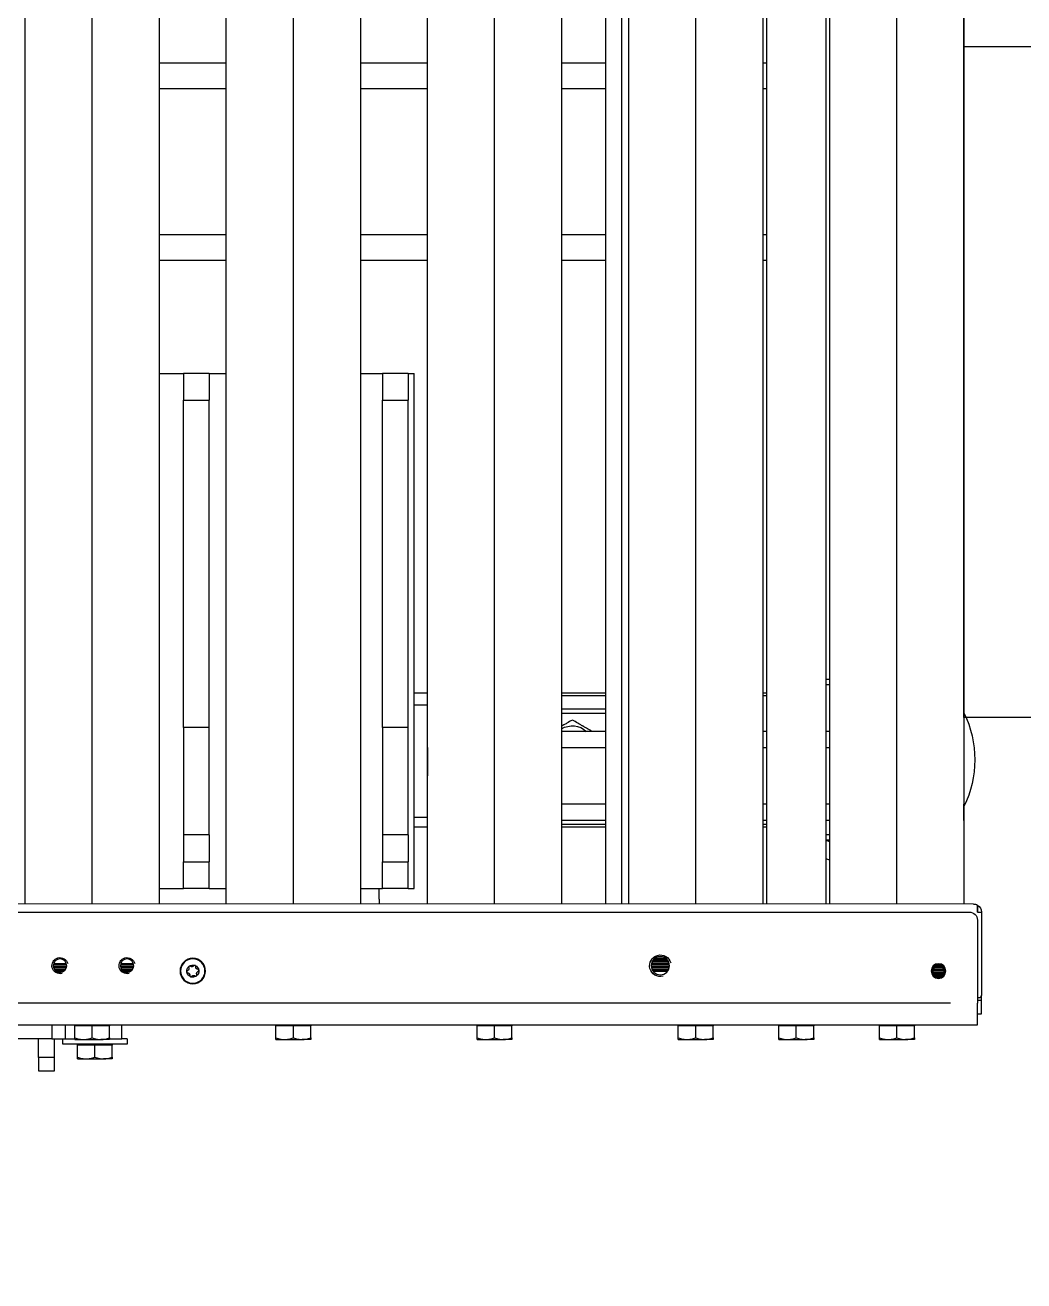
# Model space of a CAD drawing. Header units: millimetres. Extents: x -187347 to 135007, y -6415 to 292048.
# Drawn here: x -50143.4 to -49771.1, y 29480.9 to 29949 of the extents above; entities that cross this region are included whole.
import ezdxf

# ---------------------------------------------------------------- set-up
doc = ezdxf.new("R2010")
doc.units = ezdxf.units.MM
doc.header["$LTSCALE"] = 100
doc.layers.get('0').update_dxf_attribs({"lineweight": 18})
doc.layers.add('Layout CAT2', color=6, linetype='Continuous')
doc.layers.add('TEXT', color=3, linetype='Continuous')

# ---------------------------------------------------------------- blocks, each defined once
blk = doc.blocks.new('25g245g2fd')
at = {"color": 0}
for p, q in [((21540.97, -2666.44), (21540.97, -2661.44)), ((21540.97, -2661.44), (21546.97, -2661.44)), ((21546.97, -2661.44), (21546.97, -2666.44)), ((21540.97, -2666.44), (21540.97, -2673.44)), ((21546.97, -2666.44), (21540.97, -2666.44)), ((21546.97, -2666.44), (21546.97, -2673.44)), ((21555.47, -2665.94), (21558.72, -2665.94)), ((21555.47, -2666.52), (21555.47, -2671.04)), ((21558.72, -2665.94), (21565.22, -2665.94)), ((21561.97, -2666.52), (21561.97, -2671.04)), ((21568.47, -2665.94), (21565.22, -2665.94)), ((21568.47, -2666.52), (21568.47, -2671.04)), ((21573.97, -2671.44), (21549.97, -2671.44)), ((21549.97, -2671.44), (21549.97, -2673.44)), ((21555.47, -2671.04), (21555.47, -2671.44)), ((21558.72, -2671.04), (21555.47, -2671.04)), ((21561.97, -2671.04), (21558.72, -2671.04)), ((21565.22, -2671.04), (21561.97, -2671.04)), ((21568.47, -2671.04), (21565.22, -2671.04)), ((21568.47, -2671.44), (21568.47, -2671.04)), ((21573.97, -2673.44), (21573.97, -2671.44)), ((21545.97, -2673.44), (21467.97, -2673.44)), ((21545.97, -2673.44), (21550.97, -2673.44)), ((21545.97, -2678.68), (21545.97, -2673.44)), ((21550.97, -2673.44), (21554.45, -2673.44)), ((21550.97, -2673.44), (21550.97, -2678.68)), ((21554.47, -2673.18), (21557.72, -2673.18)), ((21554.47, -2673.76), (21554.47, -2678.28)), ((21557.72, -2673.18), (21564.22, -2673.18)), ((21560.97, -2673.76), (21560.97, -2678.28)), ((21567.47, -2673.18), (21564.22, -2673.18)), ((21567.47, -2673.44), (21571.97, -2673.44)), ((21567.47, -2673.76), (21567.47, -2678.28)), ((21573.97, -2673.44), (21571.97, -2673.44)), ((21571.97, -2673.44), (21571.97, -2678.68)), ((21629.47, -2673.17), (21632.72, -2673.17)), ((21629.47, -2673.76), (21629.47, -2678.27)), ((21632.72, -2673.17), (21639.22, -2673.17)), ((21635.97, -2673.76), (21635.97, -2678.27)), ((21642.47, -2673.17), (21639.22, -2673.17)), ((21642.47, -2673.76), (21642.47, -2678.27)), ((21704.47, -2673.17), (21707.72, -2673.17)), ((21704.47, -2673.75), (21704.47, -2678.27)), ((21707.72, -2673.17), (21714.22, -2673.17)), ((21710.97, -2673.75), (21710.97, -2678.27)), ((21717.47, -2673.17), (21714.22, -2673.17)), ((21717.47, -2673.75), (21717.47, -2678.27)), ((21779.47, -2673.17), (21782.72, -2673.17)), ((21779.47, -2673.75), (21779.47, -2678.27)), ((21782.72, -2673.17), (21789.22, -2673.17)), ((21785.97, -2673.75), (21785.97, -2678.27)), ((21792.47, -2673.17), (21789.22, -2673.17)), ((21792.47, -2673.75), (21792.47, -2678.27)), ((21816.97, -2673.17), (21820.22, -2673.17)), ((21816.97, -2673.75), (21816.97, -2678.27)), ((21820.22, -2673.17), (21826.72, -2673.17)), ((21823.47, -2673.75), (21823.47, -2678.27)), ((21829.97, -2673.17), (21826.72, -2673.17)), ((21829.97, -2673.75), (21829.97, -2678.27)), ((21854.47, -2673.17), (21857.72, -2673.17)), ((21854.47, -2673.75), (21854.47, -2678.27)), ((21857.72, -2673.17), (21864.22, -2673.17)), ((21860.97, -2673.75), (21860.97, -2678.27)), ((21867.47, -2673.17), (21864.22, -2673.17)), ((21867.47, -2673.75), (21867.47, -2678.27)), ((21080.97, -2678.68), (21890.97, -2678.67)), ((21554.47, -2678.28), (21554.47, -2678.68)), ((21557.72, -2678.28), (21554.47, -2678.28)), ((21560.97, -2678.28), (21557.72, -2678.28)), ((21564.22, -2678.28), (21560.97, -2678.28)), ((21567.47, -2678.28), (21564.22, -2678.28)), ((21567.47, -2678.68), (21567.47, -2678.28)), ((21629.47, -2678.27), (21629.47, -2678.67)), ((21632.72, -2678.27), (21629.47, -2678.27)), ((21635.97, -2678.27), (21632.72, -2678.27)), ((21639.22, -2678.27), (21635.97, -2678.27)), ((21642.47, -2678.27), (21639.22, -2678.27)), ((21642.47, -2678.67), (21642.47, -2678.27)), ((21704.47, -2678.27), (21704.47, -2678.67)), ((21707.72, -2678.27), (21704.47, -2678.27)), ((21710.97, -2678.27), (21707.72, -2678.27)), ((21714.22, -2678.27), (21710.97, -2678.27)), ((21717.47, -2678.27), (21714.22, -2678.27)), ((21717.47, -2678.67), (21717.47, -2678.27)), ((21779.47, -2678.27), (21779.47, -2678.67)), ((21782.72, -2678.27), (21779.47, -2678.27)), ((21785.97, -2678.27), (21782.72, -2678.27)), ((21789.22, -2678.27), (21785.97, -2678.27)), ((21792.47, -2678.27), (21789.22, -2678.27)), ((21792.47, -2678.67), (21792.47, -2678.27)), ((21816.97, -2678.27), (21816.97, -2678.67)), ((21820.22, -2678.27), (21816.97, -2678.27)), ((21823.47, -2678.27), (21820.22, -2678.27)), ((21826.72, -2678.27), (21823.47, -2678.27)), ((21829.97, -2678.27), (21826.72, -2678.27)), ((21829.97, -2678.67), (21829.97, -2678.27)), ((21854.47, -2678.27), (21854.47, -2678.67)), ((21857.72, -2678.27), (21854.47, -2678.27)), ((21860.97, -2678.27), (21857.72, -2678.27)), ((21864.22, -2678.27), (21860.97, -2678.27)), ((21867.47, -2678.27), (21864.22, -2678.27)), ((21867.47, -2678.67), (21867.47, -2678.27)), ((21890.97, -2678.67), (21890.97, -2686.67)), ((21880.96, -2686.67), (21090.98, -2686.68)), ((21890.97, -2682.67), (21892.47, -2682.67)), ((21890.97, -2717.67), (21890.97, -2686.67)), ((21892.47, -2682.67), (21892.47, -2687.67)), ((21892.47, -2687.67), (21890.97, -2687.67)), ((21891.47, -2688.67), (21890.97, -2688.67)), ((21892.47, -2687.67), (21892.47, -2689.67)), ((21892.47, -2720.67), (21892.47, -2689.67)), ((21551.46, -2700.48), (21546.48, -2700.48)), ((21551.44, -2701.08), (21546.5, -2701.08)), ((21551.42, -2700.19), (21546.52, -2700.19)), ((21551.35, -2699.91), (21546.59, -2699.91)), ((21551.06, -2699.31), (21546.88, -2699.31)), ((21550.55, -2698.74), (21547.39, -2698.74)), ((21547.58, -2698.6), (21550.36, -2698.6)), ((21576.46, -2700.48), (21571.48, -2700.48)), ((21576.44, -2701.07), (21571.5, -2701.07)), ((21571.52, -2700.19), (21576.42, -2700.19)), ((21576.35, -2699.91), (21571.59, -2699.91)), ((21576.06, -2699.31), (21571.88, -2699.31)), ((21575.55, -2698.73), (21572.39, -2698.73)), ((21572.58, -2698.6), (21575.36, -2698.6)), ((21776.16, -2700.47), (21769.38, -2700.47)), ((21776.15, -2701.07), (21769.39, -2701.07)), ((21776.14, -2700.19), (21769.4, -2700.19)), ((21776.08, -2699.91), (21769.46, -2699.91)), ((21775.88, -2699.31), (21769.66, -2699.31)), ((21775.56, -2698.73), (21769.98, -2698.73)), ((21770.08, -2698.6), (21775.46, -2698.6)), ((21878.54, -2698.73), (21874.4, -2698.73)), ((21878.47, -2698.13), (21874.47, -2698.13)), ((21878.44, -2699.31), (21874.5, -2699.31)), ((21874.57, -2697.85), (21878.37, -2697.85)), ((21878.22, -2697.57), (21874.73, -2697.57)), ((21878.13, -2699.91), (21874.81, -2699.91)), ((21875.07, -2700.19), (21877.88, -2700.19)), ((21877.64, -2696.97), (21875.3, -2696.97)), ((21877.49, -2700.47), (21875.46, -2700.47)), ((21546.63, -2701.55), (21551.31, -2701.55)), ((21571.63, -2701.55), (21576.31, -2701.55)), ((21776.03, -2701.65), (21769.51, -2701.65)), ((21775.78, -2702.25), (21769.76, -2702.25)), ((21775.62, -2702.53), (21769.92, -2702.53)), ((21775.41, -2702.81), (21770.13, -2702.81)), ((21774.78, -2703.41), (21770.76, -2703.41)), ((21773.53, -2703.99), (21772.01, -2703.99)), ((21889.47, -2723.67), (21082.47, -2723.68)), ((21083.97, -2720.68), (21887.97, -2720.67)), ((21535.97, -2723.68), (21535.98, -3362.68)), ((21560.97, -2723.68), (21560.98, -3362.68)), ((21585.98, -3362.67), (21585.97, -2723.68)), ((21610.97, -2723.68), (21610.98, -3362.67)), ((21635.97, -2723.68), (21635.98, -3362.67)), ((21660.98, -3362.67), (21660.97, -2723.68)), ((21685.97, -2723.68), (21685.98, -3362.67)), ((21710.97, -2723.68), (21710.98, -3362.67)), ((21735.98, -3362.67), (21735.97, -2723.67)), ((21752.47, -2723.68), (21752.48, -3366.9)), ((21758.47, -2723.68), (21758.48, -3366.9)), ((21760.97, -2723.67), (21760.98, -3362.67)), ((21785.97, -2723.67), (21785.98, -3362.67)), ((21810.98, -3362.67), (21810.97, -2723.67)), ((21812.47, -2723.68), (21812.48, -3366.9)), ((21834.48, -3366.9), (21834.47, -2723.68)), ((21835.97, -2723.67), (21835.98, -3362.67)), ((21860.97, -2723.67), (21860.98, -3362.67)), ((21885.98, -3362.67), (21885.97, -2723.67)), ((21890.97, -2723.27), (21890.97, -2720.67)), ((21890.97, -2720.67), (21892.47, -2720.67)), ((21890.97, -2720.67), (21890.97, -2723.27)), ((21667.97, -2725.44), (21667.97, -2729.44)), ((21585.97, -2729.44), (21595, -2729.44)), ((21604.53, -2729.44), (21595, -2729.44)), ((21595, -2729.44), (21595, -2739.44)), ((21604.53, -2729.44), (21610.96, -2729.44)), ((21604.53, -2729.44), (21604.53, -2739.44)), ((21660.97, -2729.44), (21669.21, -2729.44)), ((21678.74, -2729.44), (21669.21, -2729.44)), ((21669.21, -2729.44), (21669.21, -2739.44)), ((21678.73, -2729.44), (21680.97, -2729.44)), ((21678.74, -2729.44), (21678.74, -2739.44)), ((21680.97, -2729.44), (21680.97, -2921.44)), ((21595, -2749.44), (21595, -2739.44)), ((21595, -2739.44), (21604.53, -2739.44)), ((21604.53, -2749.44), (21604.53, -2739.44)), ((21669.21, -2749.44), (21669.21, -2739.44)), ((21669.21, -2739.44), (21678.74, -2739.44)), ((21678.74, -2749.44), (21678.74, -2739.44)), ((21835.97, -2747.44), (21834.47, -2747.44)), ((21595, -2789.44), (21595, -2749.44)), ((21604.53, -2749.44), (21595, -2749.44)), ((21604.53, -2749.44), (21604.53, -2789.44)), ((21669.21, -2789.44), (21669.21, -2749.44)), ((21678.74, -2749.44), (21669.21, -2749.44)), ((21678.74, -2749.44), (21678.74, -2789.44)), ((21680.97, -2752.43), (21685.97, -2752.43)), ((21735.96, -2752.43), (21752.46, -2752.43)), ((21810.97, -2752.43), (21812.47, -2752.43)), ((21835.97, -2749.44), (21834.47, -2749.44)), ((21685.97, -2755.87), (21680.97, -2755.87)), ((21735.97, -2753.44), (21752.47, -2753.44)), ((21752.47, -2754.84), (21735.97, -2754.84)), ((21810.97, -2753.44), (21812.47, -2753.44)), ((21812.47, -2754.84), (21810.97, -2754.84)), ((21835.97, -2754.84), (21834.47, -2754.84)), ((21885.97, -2754.84), (21885.97, -2760.84)), ((21752.47, -2760.84), (21735.97, -2760.84)), ((21812.47, -2760.84), (21810.97, -2760.84)), ((21835.97, -2760.84), (21834.47, -2760.84)), ((21885.97, -2771.44), (21885.97, -2760.84)), ((21685.97, -2782.04), (21685.97, -2771.44)), ((21685.97, -2782.04), (21685.97, -2788.04)), ((21735.97, -2782.04), (21752.47, -2782.04)), ((21810.97, -2782.04), (21812.47, -2782.04)), ((21834.47, -2782.04), (21835.97, -2782.04)), ((21595, -2789.44), (21595, -2911.44)), ((21604.53, -2789.44), (21595, -2789.44)), ((21604.53, -2789.44), (21604.53, -2911.44)), ((21669.21, -2789.44), (21669.21, -2911.44)), ((21678.74, -2789.44), (21669.21, -2789.44)), ((21678.74, -2789.44), (21678.74, -2911.44)), ((21752.47, -2788.04), (21735.97, -2788.04)), ((21812.47, -2788.04), (21810.97, -2788.04)), ((21835.97, -2788.04), (21834.47, -2788.04)), ((21680.97, -2797.88), (21685.97, -2797.88)), ((21735.97, -2794.84), (21752.47, -2794.84)), ((21735.97, -2796.44), (21752.47, -2796.44)), ((21680.97, -2802.44), (21685.97, -2802.44)), ((21735.96, -2802.44), (21752.46, -2802.44)), ((21735.97, -2801.44), (21752.47, -2801.44)), ((21810.97, -2801.44), (21812.47, -2801.44)), ((21810.97, -2802.44), (21812.47, -2802.44)), ((21834.47, -2805.44), (21835.97, -2805.44)), ((21834.47, -2807.44), (21835.97, -2807.44)), ((21595, -2921.44), (21595, -2911.44)), ((21595, -2911.44), (21604.53, -2911.44)), ((21604.53, -2921.44), (21604.53, -2911.44)), ((21669.21, -2921.44), (21669.21, -2911.44)), ((21669.21, -2911.44), (21678.74, -2911.44)), ((21678.74, -2921.44), (21678.74, -2911.44)), ((21585.97, -2921.44), (21595, -2921.44)), ((21604.53, -2921.44), (21595, -2921.44)), ((21604.53, -2921.44), (21610.97, -2921.44)), ((21660.97, -2921.44), (21669.21, -2921.44)), ((21678.74, -2921.44), (21669.21, -2921.44)), ((21678.73, -2921.44), (21680.97, -2921.44)), ((21585.97, -2963.67), (21610.96, -2963.67)), ((21660.97, -2963.67), (21685.96, -2963.67)), ((21735.97, -2963.67), (21752.47, -2963.67)), ((21810.97, -2963.67), (21812.47, -2963.67)), ((21585.97, -2973.2), (21610.96, -2973.2)), ((21660.97, -2973.2), (21685.96, -2973.2)), ((21735.97, -2973.2), (21752.47, -2973.2)), ((21810.97, -2973.2), (21812.47, -2973.2)), ((21585.97, -3027.67), (21610.96, -3027.67)), ((21660.97, -3027.67), (21685.96, -3027.67)), ((21735.97, -3027.67), (21752.47, -3027.67)), ((21810.97, -3027.67), (21812.47, -3027.67)), ((21585.97, -3037.2), (21610.96, -3037.2)), ((21660.97, -3037.2), (21685.96, -3037.2)), ((21735.97, -3037.2), (21752.47, -3037.2)), ((21810.97, -3037.2), (21812.47, -3037.2))]:
    blk.add_line(p, q, dxfattribs=at)
for centre, radius in [((21598.47, -2698.67), 4.75), ((21598.47, -2698.67), 4.54), ((21876.47, -2698.67), 2.75), ((21876.47, -2698.67), 2.5), ((21548.97, -2700.68), 2.5), ((21573.97, -2700.68), 2.5), ((21772.77, -2700.67), 3.4), ((21876.47, -2698.67), 2.07)]:
    blk.add_circle(centre, radius, dxfattribs=at)
for centre, radius, start, end in [((21891.47, -2689.67), 1, 0.0004, 90.0004), ((21876.47, -2698.67), 2.5, 75, 345), ((21548.97, -2700.68), 3, 75, 345), ((21573.97, -2700.68), 3, 75, 345), ((21598.47, -2698.67), 2.25, 172.5231, 232.5231), ((21598.47, -2698.67), 2.25, 112.5231, 172.5231), ((21598.47, -2698.67), 2.25, 232.5231, 292.5231), ((21598.47, -2698.67), 2.25, 52.5231, 112.5231), ((21598.47, -2698.67), 2.25, 292.5231, 352.5231), ((21598.47, -2698.67), 2.25, 352.5231, 52.5231), ((21772.77, -2700.67), 4, 75, 345), ((21887.97, -2717.67), 3, 270.0004, 0.0004), ((21631.97, -2725.44), 36, 0, 2.8097), ((21889.47, -2720.67), 3, 270.0004, 300.0004), ((21889.47, -2720.67), 3, 300.0004, 0.0004), ((21849.97, -2777.44), 40, 110.4862, 112.7981), ((21849.97, -2777.44), 33.68, 114.5644, 117.0337), ((21849.97, -2777.44), 40, 334.1531, 25.8469), ((21739.97, -2782.44), 7.65, 238.4606, 312.9469)]:
    blk.add_arc(centre, radius, start, end, dxfattribs=at)
blk.add_ellipse((21889.47, -2720.67), major_axis=(0, 3), ratio=0.998667, start_param=3.141593, end_param=3.665191, dxfattribs=at)
for points, knots in [([(21555.47, -2666.52), (21556, -2666.34), (21556.54, -2666.2), (21557.35, -2666.04), (21557.62, -2666), (21558.17, -2665.95), (21558.44, -2665.94), (21558.72, -2665.94)], [0, 0, 0, 0, 0.5, 0.5, 0.75, 0.75, 1, 1, 1, 1]), ([(21555.47, -2665.94), (21555.47, -2665.94), (21555.47, -2665.95), (21555.47, -2666), (21555.47, -2666.04), (21555.47, -2666.14), (21555.47, -2666.21), (21555.47, -2666.35), (21555.47, -2666.43), (21555.47, -2666.52)], [0, 0, 0, 0, 0.25, 0.25, 0.5, 0.5, 0.75, 0.75, 1, 1, 1, 1]), ([(21558.72, -2665.94), (21558.79, -2665.94), (21558.86, -2665.94), (21559, -2665.94), (21559.07, -2665.94), (21559.27, -2665.95), (21559.41, -2665.96), (21559.82, -2666), (21560.09, -2666.04), (21560.91, -2666.2), (21561.44, -2666.34), (21561.97, -2666.52)], [0, 0, 0, 0, 0.0625, 0.0625, 0.125, 0.125, 0.25, 0.25, 0.5, 0.5, 1, 1, 1, 1]), ([(21561.97, -2666.52), (21562.5, -2666.34), (21563.04, -2666.2), (21563.85, -2666.04), (21564.12, -2666), (21564.67, -2665.95), (21564.94, -2665.94), (21565.22, -2665.94)], [0, 0, 0, 0, 0.5, 0.5, 0.75, 0.75, 1, 1, 1, 1]), ([(21565.22, -2665.94), (21565.29, -2665.94), (21565.36, -2665.94), (21565.5, -2665.94), (21565.57, -2665.94), (21565.77, -2665.95), (21565.91, -2665.96), (21566.32, -2666), (21566.59, -2666.04), (21567.41, -2666.2), (21567.94, -2666.34), (21568.47, -2666.52)], [0, 0, 0, 0, 0.0625, 0.0625, 0.125, 0.125, 0.25, 0.25, 0.5, 0.5, 1, 1, 1, 1]), ([(21568.47, -2666.52), (21568.47, -2666.43), (21568.47, -2666.35), (21568.47, -2666.21), (21568.47, -2666.14), (21568.47, -2666.04), (21568.47, -2666), (21568.47, -2665.95), (21568.47, -2665.94), (21568.47, -2665.94)], [0, 0, 0, 0, 0.250359, 0.250359, 0.500718, 0.500718, 0.751077, 0.751077, 1, 1, 1, 1]), ([(21554.47, -2673.18), (21554.47, -2673.18), (21554.47, -2673.19), (21554.47, -2673.24), (21554.47, -2673.28), (21554.47, -2673.38), (21554.47, -2673.44), (21554.47, -2673.59), (21554.47, -2673.67), (21554.47, -2673.76)], [0, 0, 0, 0, 0.25, 0.25, 0.5, 0.5, 0.75, 0.75, 1, 1, 1, 1]), ([(21554.47, -2673.76), (21555, -2673.58), (21555.54, -2673.43), (21556.35, -2673.28), (21556.62, -2673.24), (21557.17, -2673.19), (21557.44, -2673.18), (21557.72, -2673.18)], [0, 0, 0, 0, 0.5, 0.5, 0.75, 0.75, 1, 1, 1, 1]), ([(21557.72, -2673.18), (21557.79, -2673.18), (21557.86, -2673.18), (21558, -2673.18), (21558.07, -2673.18), (21558.27, -2673.19), (21558.41, -2673.2), (21558.82, -2673.24), (21559.09, -2673.28), (21559.91, -2673.43), (21560.44, -2673.58), (21560.97, -2673.76)], [0, 0, 0, 0, 0.0625, 0.0625, 0.125, 0.125, 0.25, 0.25, 0.5, 0.5, 1, 1, 1, 1]), ([(21560.97, -2673.76), (21561.5, -2673.58), (21562.04, -2673.43), (21562.85, -2673.28), (21563.12, -2673.24), (21563.67, -2673.19), (21563.94, -2673.18), (21564.22, -2673.18)], [0, 0, 0, 0, 0.5, 0.5, 0.75, 0.75, 1, 1, 1, 1]), ([(21564.22, -2673.18), (21564.29, -2673.18), (21564.36, -2673.18), (21564.5, -2673.18), (21564.57, -2673.18), (21564.77, -2673.19), (21564.91, -2673.2), (21565.32, -2673.24), (21565.59, -2673.28), (21566.41, -2673.43), (21566.94, -2673.58), (21567.47, -2673.76)], [0, 0, 0, 0, 0.0625, 0.0625, 0.125, 0.125, 0.25, 0.25, 0.5, 0.5, 1, 1, 1, 1]), ([(21567.47, -2673.76), (21567.47, -2673.67), (21567.47, -2673.59), (21567.47, -2673.44), (21567.47, -2673.38), (21567.47, -2673.28), (21567.47, -2673.24), (21567.47, -2673.19), (21567.47, -2673.18), (21567.47, -2673.18)], [0, 0, 0, 0, 0.250359, 0.250359, 0.500718, 0.500718, 0.751077, 0.751077, 1, 1, 1, 1]), ([(21629.47, -2673.76), (21630, -2673.58), (21630.54, -2673.43), (21631.35, -2673.28), (21631.62, -2673.24), (21632.17, -2673.19), (21632.44, -2673.17), (21632.72, -2673.17)], [0, 0, 0, 0, 0.5, 0.5, 0.75, 0.75, 1, 1, 1, 1]), ([(21629.47, -2673.17), (21629.47, -2673.17), (21629.47, -2673.19), (21629.47, -2673.24), (21629.47, -2673.28), (21629.47, -2673.38), (21629.47, -2673.44), (21629.47, -2673.59), (21629.47, -2673.67), (21629.47, -2673.76)], [0, 0, 0, 0, 0.25, 0.25, 0.5, 0.5, 0.75, 0.75, 1, 1, 1, 1]), ([(21632.72, -2673.17), (21632.79, -2673.17), (21632.86, -2673.18), (21633, -2673.18), (21633.07, -2673.18), (21633.27, -2673.19), (21633.41, -2673.2), (21633.82, -2673.24), (21634.09, -2673.28), (21634.91, -2673.43), (21635.44, -2673.58), (21635.97, -2673.76)], [0, 0, 0, 0, 0.0625, 0.0625, 0.125, 0.125, 0.25, 0.25, 0.5, 0.5, 1, 1, 1, 1]), ([(21635.97, -2673.76), (21636.5, -2673.58), (21637.04, -2673.43), (21637.85, -2673.28), (21638.12, -2673.24), (21638.67, -2673.19), (21638.94, -2673.17), (21639.22, -2673.17)], [0, 0, 0, 0, 0.5, 0.5, 0.75, 0.75, 1, 1, 1, 1]), ([(21639.22, -2673.17), (21639.29, -2673.17), (21639.36, -2673.18), (21639.5, -2673.18), (21639.57, -2673.18), (21639.77, -2673.19), (21639.91, -2673.2), (21640.32, -2673.24), (21640.59, -2673.28), (21641.41, -2673.43), (21641.94, -2673.58), (21642.47, -2673.76)], [0, 0, 0, 0, 0.0625, 0.0625, 0.125, 0.125, 0.25, 0.25, 0.5, 0.5, 1, 1, 1, 1]), ([(21642.47, -2673.76), (21642.47, -2673.67), (21642.47, -2673.59), (21642.47, -2673.44), (21642.47, -2673.38), (21642.47, -2673.28), (21642.47, -2673.24), (21642.47, -2673.19), (21642.47, -2673.17), (21642.47, -2673.17)], [0, 0, 0, 0, 0.250359, 0.250359, 0.500718, 0.500718, 0.751077, 0.751077, 1, 1, 1, 1]), ([(21704.47, -2673.17), (21704.47, -2673.17), (21704.47, -2673.19), (21704.47, -2673.24), (21704.47, -2673.28), (21704.47, -2673.38), (21704.47, -2673.44), (21704.47, -2673.59), (21704.47, -2673.67), (21704.47, -2673.75)], [0, 0, 0, 0, 0.25, 0.25, 0.5, 0.5, 0.75, 0.75, 1, 1, 1, 1]), ([(21704.47, -2673.75), (21705, -2673.58), (21705.54, -2673.43), (21706.35, -2673.28), (21706.62, -2673.24), (21707.17, -2673.19), (21707.44, -2673.17), (21707.72, -2673.17)], [0, 0, 0, 0, 0.5, 0.5, 0.75, 0.75, 1, 1, 1, 1]), ([(21707.72, -2673.17), (21707.79, -2673.17), (21707.86, -2673.17), (21708, -2673.18), (21708.07, -2673.18), (21708.27, -2673.19), (21708.41, -2673.2), (21708.82, -2673.24), (21709.09, -2673.28), (21709.91, -2673.43), (21710.44, -2673.58), (21710.97, -2673.75)], [0, 0, 0, 0, 0.0625, 0.0625, 0.125, 0.125, 0.25, 0.25, 0.5, 0.5, 1, 1, 1, 1]), ([(21710.97, -2673.75), (21711.5, -2673.58), (21712.04, -2673.43), (21712.85, -2673.28), (21713.12, -2673.24), (21713.67, -2673.19), (21713.94, -2673.17), (21714.22, -2673.17)], [0, 0, 0, 0, 0.5, 0.5, 0.75, 0.75, 1, 1, 1, 1]), ([(21714.22, -2673.17), (21714.29, -2673.17), (21714.36, -2673.17), (21714.5, -2673.18), (21714.57, -2673.18), (21714.77, -2673.19), (21714.91, -2673.2), (21715.32, -2673.24), (21715.59, -2673.28), (21716.41, -2673.43), (21716.94, -2673.58), (21717.47, -2673.75)], [0, 0, 0, 0, 0.0625, 0.0625, 0.125, 0.125, 0.25, 0.25, 0.5, 0.5, 1, 1, 1, 1]), ([(21717.47, -2673.75), (21717.47, -2673.67), (21717.47, -2673.59), (21717.47, -2673.44), (21717.47, -2673.38), (21717.47, -2673.28), (21717.47, -2673.24), (21717.47, -2673.19), (21717.47, -2673.17), (21717.47, -2673.17)], [0, 0, 0, 0, 0.250359, 0.250359, 0.500718, 0.500718, 0.751077, 0.751077, 1, 1, 1, 1]), ([(21779.47, -2673.17), (21779.47, -2673.17), (21779.47, -2673.19), (21779.47, -2673.24), (21779.47, -2673.28), (21779.47, -2673.38), (21779.47, -2673.44), (21779.47, -2673.59), (21779.47, -2673.67), (21779.47, -2673.75)], [0, 0, 0, 0, 0.25, 0.25, 0.5, 0.5, 0.75, 0.75, 1, 1, 1, 1]), ([(21779.47, -2673.75), (21780, -2673.58), (21780.54, -2673.43), (21781.35, -2673.28), (21781.62, -2673.24), (21782.17, -2673.19), (21782.44, -2673.17), (21782.72, -2673.17)], [0, 0, 0, 0, 0.5, 0.5, 0.75, 0.75, 1, 1, 1, 1]), ([(21782.72, -2673.17), (21782.79, -2673.17), (21782.86, -2673.17), (21783, -2673.18), (21783.07, -2673.18), (21783.27, -2673.19), (21783.41, -2673.2), (21783.82, -2673.24), (21784.09, -2673.28), (21784.91, -2673.43), (21785.44, -2673.58), (21785.97, -2673.75)], [0, 0, 0, 0, 0.0625, 0.0625, 0.125, 0.125, 0.25, 0.25, 0.5, 0.5, 1, 1, 1, 1]), ([(21785.97, -2673.75), (21786.5, -2673.58), (21787.04, -2673.43), (21787.85, -2673.28), (21788.12, -2673.24), (21788.67, -2673.19), (21788.94, -2673.17), (21789.22, -2673.17)], [0, 0, 0, 0, 0.5, 0.5, 0.75, 0.75, 1, 1, 1, 1]), ([(21789.22, -2673.17), (21789.29, -2673.17), (21789.36, -2673.17), (21789.5, -2673.18), (21789.57, -2673.18), (21789.77, -2673.19), (21789.91, -2673.2), (21790.32, -2673.24), (21790.59, -2673.28), (21791.41, -2673.43), (21791.94, -2673.58), (21792.47, -2673.75)], [0, 0, 0, 0, 0.0625, 0.0625, 0.125, 0.125, 0.25, 0.25, 0.5, 0.5, 1, 1, 1, 1]), ([(21792.47, -2673.75), (21792.47, -2673.67), (21792.47, -2673.59), (21792.47, -2673.44), (21792.47, -2673.38), (21792.47, -2673.28), (21792.47, -2673.24), (21792.47, -2673.19), (21792.47, -2673.17), (21792.47, -2673.17)], [0, 0, 0, 0, 0.250359, 0.250359, 0.500718, 0.500718, 0.751077, 0.751077, 1, 1, 1, 1]), ([(21816.97, -2673.17), (21816.97, -2673.17), (21816.97, -2673.19), (21816.97, -2673.24), (21816.97, -2673.28), (21816.97, -2673.38), (21816.97, -2673.44), (21816.97, -2673.58), (21816.97, -2673.67), (21816.97, -2673.75)], [0, 0, 0, 0, 0.25, 0.25, 0.5, 0.5, 0.75, 0.75, 1, 1, 1, 1]), ([(21816.97, -2673.75), (21817.5, -2673.58), (21818.04, -2673.43), (21818.85, -2673.28), (21819.12, -2673.24), (21819.67, -2673.19), (21819.94, -2673.17), (21820.22, -2673.17)], [0, 0, 0, 0, 0.5, 0.5, 0.75, 0.75, 1, 1, 1, 1]), ([(21820.22, -2673.17), (21820.29, -2673.17), (21820.36, -2673.17), (21820.5, -2673.18), (21820.57, -2673.18), (21820.77, -2673.19), (21820.91, -2673.2), (21821.32, -2673.24), (21821.59, -2673.28), (21822.41, -2673.43), (21822.94, -2673.58), (21823.47, -2673.75)], [0, 0, 0, 0, 0.0625, 0.0625, 0.125, 0.125, 0.25, 0.25, 0.5, 0.5, 1, 1, 1, 1]), ([(21823.47, -2673.75), (21824, -2673.58), (21824.54, -2673.43), (21825.35, -2673.28), (21825.62, -2673.24), (21826.17, -2673.19), (21826.44, -2673.17), (21826.72, -2673.17)], [0, 0, 0, 0, 0.5, 0.5, 0.75, 0.75, 1, 1, 1, 1]), ([(21826.72, -2673.17), (21826.79, -2673.17), (21826.86, -2673.17), (21827, -2673.18), (21827.07, -2673.18), (21827.27, -2673.19), (21827.41, -2673.2), (21827.82, -2673.24), (21828.09, -2673.28), (21828.91, -2673.43), (21829.44, -2673.58), (21829.97, -2673.75)], [0, 0, 0, 0, 0.0625, 0.0625, 0.125, 0.125, 0.25, 0.25, 0.5, 0.5, 1, 1, 1, 1]), ([(21829.97, -2673.75), (21829.97, -2673.67), (21829.97, -2673.58), (21829.97, -2673.44), (21829.97, -2673.38), (21829.97, -2673.28), (21829.97, -2673.24), (21829.97, -2673.19), (21829.97, -2673.17), (21829.97, -2673.17)], [0, 0, 0, 0, 0.250359, 0.250359, 0.500718, 0.500718, 0.751077, 0.751077, 1, 1, 1, 1]), ([(21854.47, -2673.17), (21854.47, -2673.17), (21854.47, -2673.19), (21854.47, -2673.24), (21854.47, -2673.28), (21854.47, -2673.38), (21854.47, -2673.44), (21854.47, -2673.58), (21854.47, -2673.67), (21854.47, -2673.75)], [0, 0, 0, 0, 0.25, 0.25, 0.5, 0.5, 0.75, 0.75, 1, 1, 1, 1]), ([(21854.47, -2673.75), (21855, -2673.58), (21855.54, -2673.43), (21856.35, -2673.28), (21856.62, -2673.24), (21857.17, -2673.19), (21857.44, -2673.17), (21857.72, -2673.17)], [0, 0, 0, 0, 0.5, 0.5, 0.75, 0.75, 1, 1, 1, 1]), ([(21857.72, -2673.17), (21857.79, -2673.17), (21857.86, -2673.17), (21858, -2673.18), (21858.07, -2673.18), (21858.27, -2673.19), (21858.41, -2673.2), (21858.82, -2673.24), (21859.09, -2673.28), (21859.91, -2673.43), (21860.44, -2673.58), (21860.97, -2673.75)], [0, 0, 0, 0, 0.0625, 0.0625, 0.125, 0.125, 0.25, 0.25, 0.5, 0.5, 1, 1, 1, 1]), ([(21860.97, -2673.75), (21861.5, -2673.58), (21862.04, -2673.43), (21862.85, -2673.28), (21863.12, -2673.24), (21863.67, -2673.19), (21863.94, -2673.17), (21864.22, -2673.17)], [0, 0, 0, 0, 0.5, 0.5, 0.75, 0.75, 1, 1, 1, 1]), ([(21864.22, -2673.17), (21864.29, -2673.17), (21864.36, -2673.17), (21864.5, -2673.18), (21864.57, -2673.18), (21864.77, -2673.19), (21864.91, -2673.2), (21865.32, -2673.24), (21865.59, -2673.28), (21866.41, -2673.43), (21866.94, -2673.58), (21867.47, -2673.75)], [0, 0, 0, 0, 0.0625, 0.0625, 0.125, 0.125, 0.25, 0.25, 0.5, 0.5, 1, 1, 1, 1]), ([(21867.47, -2673.75), (21867.47, -2673.67), (21867.47, -2673.58), (21867.47, -2673.44), (21867.47, -2673.38), (21867.47, -2673.28), (21867.47, -2673.24), (21867.47, -2673.19), (21867.47, -2673.17), (21867.47, -2673.17)], [0, 0, 0, 0, 0.250359, 0.250359, 0.500718, 0.500718, 0.751077, 0.751077, 1, 1, 1, 1]), ([(21596.53, -2698.86), (21596.5, -2698.85), (21596.48, -2698.84), (21596.44, -2698.82), (21596.42, -2698.81), (21596.39, -2698.78), (21596.38, -2698.77), (21596.37, -2698.76), (21596.36, -2698.75), (21596.33, -2698.72), (21596.32, -2698.7), (21596.3, -2698.67), (21596.29, -2698.66), (21596.28, -2698.64), (21596.27, -2698.62), (21596.26, -2698.59), (21596.25, -2698.56), (21596.24, -2698.53), (21596.24, -2698.51), (21596.24, -2698.49), (21596.24, -2698.47), (21596.23, -2698.43), (21596.24, -2698.41), (21596.24, -2698.38)], [0, 0, 0, 0, 0.125, 0.125, 0.25, 0.25, 0.3125, 0.3125, 0.375, 0.375, 0.5, 0.5, 0.5625, 0.5625, 0.625, 0.625, 0.75, 0.75, 0.8125, 0.8125, 0.875, 0.875, 1, 1, 1, 1]), ([(21596.24, -2698.38), (21596.24, -2698.37), (21596.24, -2698.36), (21596.25, -2698.33), (21596.25, -2698.32), (21596.26, -2698.28), (21596.27, -2698.26), (21596.29, -2698.22), (21596.3, -2698.21), (21596.31, -2698.19), (21596.33, -2698.17), (21596.34, -2698.15), (21596.36, -2698.13), (21596.37, -2698.12), (21596.4, -2698.09), (21596.42, -2698.08), (21596.45, -2698.06), (21596.46, -2698.05), (21596.48, -2698.04), (21596.49, -2698.03), (21596.52, -2698.02), (21596.55, -2698.01), (21596.58, -2698), (21596.59, -2698), (21596.62, -2698), (21596.63, -2697.99), (21596.64, -2697.99)], [0, 0, 0, 0, 0.0625, 0.0625, 0.125, 0.125, 0.25, 0.25, 0.3125, 0.3125, 0.375, 0.4375, 0.4375, 0.5, 0.5, 0.625, 0.625, 0.6875, 0.6875, 0.75, 0.75, 0.875, 0.875, 0.9375, 0.9375, 1, 1, 1, 1]), ([(21596.96, -2699.92), (21596.98, -2699.87), (21597, -2699.83), (21597.02, -2699.75), (21597.02, -2699.73), (21597.03, -2699.69), (21597.03, -2699.67), (21597.03, -2699.65), (21597.03, -2699.63), (21597.03, -2699.57), (21597.03, -2699.51), (21597.02, -2699.44), (21597.02, -2699.43), (21597.01, -2699.4), (21597, -2699.36), (21596.98, -2699.32), (21596.97, -2699.28), (21596.96, -2699.27), (21596.95, -2699.25), (21596.94, -2699.23), (21596.92, -2699.2), (21596.89, -2699.15), (21596.86, -2699.1), (21596.83, -2699.07), (21596.82, -2699.06), (21596.81, -2699.04), (21596.78, -2699.02), (21596.75, -2698.99), (21596.72, -2698.97), (21596.71, -2698.96), (21596.68, -2698.94), (21596.67, -2698.94), (21596.62, -2698.9), (21596.57, -2698.88), (21596.53, -2698.86)], [0, 0, 0, 0, 0.125, 0.125, 0.1875, 0.1875, 0.21875, 0.21875, 0.25, 0.25, 0.375, 0.375, 0.40625, 0.40625, 0.4375, 0.5, 0.5, 0.53125, 0.53125, 0.5625, 0.5625, 0.625, 0.6875, 0.6875, 0.71875, 0.71875, 0.75, 0.8125, 0.8125, 0.84375, 0.84375, 0.875, 0.875, 1, 1, 1, 1]), ([(21596.64, -2697.99), (21596.69, -2697.99), (21596.74, -2697.98), (21596.81, -2697.96), (21596.84, -2697.95), (21596.87, -2697.93), (21596.89, -2697.93), (21596.91, -2697.91), (21596.92, -2697.91), (21596.98, -2697.88), (21597.03, -2697.85), (21597.08, -2697.8), (21597.09, -2697.79), (21597.11, -2697.77), (21597.14, -2697.74), (21597.17, -2697.71), (21597.19, -2697.68), (21597.2, -2697.67), (21597.22, -2697.64), (21597.22, -2697.63), (21597.25, -2697.6), (21597.27, -2697.55), (21597.29, -2697.5), (21597.31, -2697.46), (21597.31, -2697.44), (21597.32, -2697.42), (21597.32, -2697.41), (21597.33, -2697.37), (21597.34, -2697.34), (21597.34, -2697.3), (21597.34, -2697.29), (21597.34, -2697.26), (21597.35, -2697.25), (21597.35, -2697.18), (21597.34, -2697.13), (21597.34, -2697.08)], [0, 0, 0, 0, 0.125, 0.125, 0.1875, 0.1875, 0.21875, 0.21875, 0.25, 0.25, 0.375, 0.375, 0.40625, 0.40625, 0.4375, 0.5, 0.5, 0.53125, 0.53125, 0.5625, 0.5625, 0.625, 0.6875, 0.6875, 0.71875, 0.71875, 0.75, 0.75, 0.8125, 0.8125, 0.84375, 0.84375, 0.875, 0.875, 1, 1, 1, 1]), ([(21597.1, -2700.46), (21597.09, -2700.45), (21597.08, -2700.44), (21597.06, -2700.43), (21597.05, -2700.42), (21597.03, -2700.39), (21597.01, -2700.37), (21596.99, -2700.33), (21596.98, -2700.32), (21596.97, -2700.3), (21596.96, -2700.28), (21596.95, -2700.25), (21596.94, -2700.23), (21596.94, -2700.22), (21596.93, -2700.18), (21596.93, -2700.15), (21596.93, -2700.12), (21596.92, -2700.11), (21596.93, -2700.08), (21596.93, -2700.07), (21596.93, -2700.03), (21596.93, -2700.01), (21596.94, -2699.97), (21596.95, -2699.96), (21596.96, -2699.94), (21596.96, -2699.93), (21596.96, -2699.92)], [0, 0, 0, 0, 0.0625, 0.0625, 0.125, 0.125, 0.25, 0.25, 0.3125, 0.3125, 0.375, 0.4375, 0.4375, 0.5, 0.5, 0.625, 0.625, 0.6875, 0.6875, 0.75, 0.75, 0.875, 0.875, 0.9375, 0.9375, 1, 1, 1, 1]), ([(21597.66, -2700.45), (21597.64, -2700.47), (21597.62, -2700.48), (21597.58, -2700.5), (21597.56, -2700.51), (21597.53, -2700.53), (21597.51, -2700.53), (21597.49, -2700.54), (21597.48, -2700.54), (21597.44, -2700.55), (21597.42, -2700.55), (21597.38, -2700.55), (21597.37, -2700.55), (21597.34, -2700.55), (21597.33, -2700.55), (21597.29, -2700.55), (21597.27, -2700.54), (21597.23, -2700.53), (21597.22, -2700.52), (21597.19, -2700.51), (21597.18, -2700.51), (21597.14, -2700.49), (21597.12, -2700.48), (21597.1, -2700.46)], [0, 0, 0, 0, 0.125, 0.125, 0.25, 0.25, 0.3125, 0.3125, 0.375, 0.375, 0.5, 0.5, 0.5625, 0.5625, 0.625, 0.625, 0.75, 0.75, 0.8125, 0.8125, 0.875, 0.875, 1, 1, 1, 1]), ([(21597.34, -2697.08), (21597.33, -2697.06), (21597.33, -2697.04), (21597.33, -2696.99), (21597.33, -2696.97), (21597.34, -2696.93), (21597.34, -2696.92), (21597.35, -2696.89), (21597.35, -2696.88), (21597.36, -2696.85), (21597.37, -2696.82), (21597.39, -2696.79), (21597.4, -2696.78), (21597.41, -2696.76), (21597.42, -2696.75), (21597.44, -2696.72), (21597.46, -2696.7), (21597.49, -2696.67), (21597.5, -2696.66), (21597.52, -2696.65), (21597.53, -2696.64), (21597.56, -2696.62), (21597.58, -2696.61), (21597.61, -2696.6)], [0, 0, 0, 0, 0.125, 0.125, 0.25, 0.25, 0.3125, 0.3125, 0.375, 0.375, 0.5, 0.5, 0.5625, 0.5625, 0.625, 0.625, 0.75, 0.75, 0.8125, 0.8125, 0.875, 0.875, 1, 1, 1, 1]), ([(21597.61, -2696.6), (21597.62, -2696.59), (21597.63, -2696.59), (21597.66, -2696.58), (21597.67, -2696.58), (21597.71, -2696.57), (21597.74, -2696.56), (21597.77, -2696.56), (21597.79, -2696.56), (21597.81, -2696.56), (21597.84, -2696.57), (21597.86, -2696.57), (21597.89, -2696.58), (21597.9, -2696.58), (21597.94, -2696.59), (21597.96, -2696.6), (21597.99, -2696.62), (21598, -2696.62), (21598.03, -2696.63), (21598.04, -2696.64), (21598.06, -2696.66), (21598.08, -2696.68), (21598.11, -2696.7), (21598.12, -2696.71), (21598.13, -2696.73), (21598.14, -2696.74), (21598.15, -2696.75)], [0, 0, 0, 0, 0.0625, 0.0625, 0.125, 0.125, 0.25, 0.25, 0.3125, 0.3125, 0.375, 0.4375, 0.4375, 0.5, 0.5, 0.625, 0.625, 0.6875, 0.6875, 0.75, 0.75, 0.875, 0.875, 0.9375, 0.9375, 1, 1, 1, 1]), ([(21598.8, -2700.6), (21598.77, -2700.56), (21598.73, -2700.52), (21598.68, -2700.47), (21598.66, -2700.45), (21598.63, -2700.43), (21598.61, -2700.42), (21598.59, -2700.41), (21598.58, -2700.4), (21598.52, -2700.36), (21598.48, -2700.34), (21598.41, -2700.32), (21598.4, -2700.31), (21598.37, -2700.3), (21598.33, -2700.29), (21598.29, -2700.29), (21598.25, -2700.28), (21598.23, -2700.28), (21598.2, -2700.28), (21598.19, -2700.28), (21598.15, -2700.27), (21598.09, -2700.28), (21598.04, -2700.28), (21598, -2700.29), (21597.98, -2700.29), (21597.96, -2700.3), (21597.94, -2700.3), (21597.91, -2700.32), (21597.88, -2700.32), (21597.85, -2700.34), (21597.83, -2700.34), (21597.81, -2700.36), (21597.8, -2700.36), (21597.74, -2700.39), (21597.7, -2700.42), (21597.66, -2700.45)], [0, 0, 0, 0, 0.125, 0.125, 0.1875, 0.1875, 0.21875, 0.21875, 0.25, 0.25, 0.375, 0.375, 0.40625, 0.40625, 0.4375, 0.5, 0.5, 0.53125, 0.53125, 0.5625, 0.5625, 0.625, 0.6875, 0.6875, 0.71875, 0.71875, 0.75, 0.75, 0.8125, 0.8125, 0.84375, 0.84375, 0.875, 0.875, 1, 1, 1, 1]), ([(21598.15, -2696.75), (21598.17, -2696.79), (21598.21, -2696.83), (21598.26, -2696.88), (21598.28, -2696.9), (21598.32, -2696.92), (21598.33, -2696.93), (21598.35, -2696.94), (21598.36, -2696.95), (21598.42, -2696.99), (21598.46, -2697.01), (21598.53, -2697.03), (21598.54, -2697.04), (21598.57, -2697.05), (21598.61, -2697.06), (21598.65, -2697.06), (21598.69, -2697.07), (21598.71, -2697.07), (21598.74, -2697.07), (21598.75, -2697.07), (21598.79, -2697.08), (21598.85, -2697.07), (21598.9, -2697.07), (21598.94, -2697.06), (21598.96, -2697.06), (21598.98, -2697.05), (21599, -2697.05), (21599.03, -2697.03), (21599.06, -2697.03), (21599.1, -2697.01), (21599.11, -2697.01), (21599.13, -2696.99), (21599.14, -2696.99), (21599.2, -2696.96), (21599.24, -2696.93), (21599.28, -2696.9)], [0, 0, 0, 0, 0.125, 0.125, 0.1875, 0.1875, 0.21875, 0.21875, 0.25, 0.25, 0.375, 0.375, 0.40625, 0.40625, 0.4375, 0.5, 0.5, 0.53125, 0.53125, 0.5625, 0.5625, 0.625, 0.6875, 0.6875, 0.71875, 0.71875, 0.75, 0.75, 0.8125, 0.8125, 0.84375, 0.84375, 0.875, 0.875, 1, 1, 1, 1]), ([(21599.33, -2700.75), (21599.32, -2700.76), (21599.31, -2700.76), (21599.28, -2700.77), (21599.27, -2700.77), (21599.23, -2700.78), (21599.21, -2700.79), (21599.17, -2700.79), (21599.15, -2700.79), (21599.13, -2700.79), (21599.1, -2700.78), (21599.08, -2700.78), (21599.05, -2700.77), (21599.04, -2700.77), (21599, -2700.76), (21598.98, -2700.75), (21598.95, -2700.73), (21598.94, -2700.73), (21598.92, -2700.72), (21598.91, -2700.71), (21598.88, -2700.69), (21598.86, -2700.67), (21598.83, -2700.65), (21598.82, -2700.64), (21598.81, -2700.62), (21598.8, -2700.61), (21598.8, -2700.6)], [0, 0, 0, 0, 0.0625, 0.0625, 0.125, 0.125, 0.25, 0.25, 0.3125, 0.3125, 0.375, 0.4375, 0.4375, 0.5, 0.5, 0.625, 0.625, 0.6875, 0.6875, 0.75, 0.75, 0.875, 0.875, 0.9375, 0.9375, 1, 1, 1, 1]), ([(21599.28, -2696.9), (21599.3, -2696.88), (21599.32, -2696.87), (21599.36, -2696.85), (21599.38, -2696.84), (21599.42, -2696.82), (21599.43, -2696.82), (21599.45, -2696.81), (21599.46, -2696.81), (21599.5, -2696.8), (21599.52, -2696.8), (21599.56, -2696.8), (21599.57, -2696.8), (21599.6, -2696.8), (21599.61, -2696.8), (21599.65, -2696.8), (21599.68, -2696.81), (21599.71, -2696.82), (21599.72, -2696.83), (21599.75, -2696.84), (21599.76, -2696.84), (21599.8, -2696.86), (21599.82, -2696.87), (21599.84, -2696.89)], [0, 0, 0, 0, 0.125, 0.125, 0.25, 0.25, 0.3125, 0.3125, 0.375, 0.375, 0.5, 0.5, 0.5625, 0.5625, 0.625, 0.625, 0.75, 0.75, 0.8125, 0.8125, 0.875, 0.875, 1, 1, 1, 1]), ([(21599.6, -2700.27), (21599.61, -2700.29), (21599.61, -2700.31), (21599.61, -2700.36), (21599.61, -2700.38), (21599.6, -2700.42), (21599.6, -2700.43), (21599.59, -2700.46), (21599.59, -2700.47), (21599.58, -2700.5), (21599.57, -2700.53), (21599.55, -2700.56), (21599.55, -2700.57), (21599.53, -2700.59), (21599.52, -2700.6), (21599.5, -2700.63), (21599.48, -2700.65), (21599.45, -2700.68), (21599.44, -2700.69), (21599.42, -2700.7), (21599.41, -2700.71), (21599.38, -2700.73), (21599.36, -2700.74), (21599.33, -2700.75)], [0, 0, 0, 0, 0.125, 0.125, 0.25, 0.25, 0.3125, 0.3125, 0.375, 0.375, 0.5, 0.5, 0.5625, 0.5625, 0.625, 0.625, 0.75, 0.75, 0.8125, 0.8125, 0.875, 0.875, 1, 1, 1, 1]), ([(21600.3, -2699.36), (21600.25, -2699.36), (21600.2, -2699.37), (21600.13, -2699.39), (21600.1, -2699.4), (21600.07, -2699.42), (21600.05, -2699.42), (21600.03, -2699.43), (21600.02, -2699.44), (21599.96, -2699.47), (21599.92, -2699.5), (21599.86, -2699.55), (21599.85, -2699.56), (21599.83, -2699.58), (21599.8, -2699.61), (21599.77, -2699.64), (21599.75, -2699.67), (21599.74, -2699.68), (21599.72, -2699.71), (21599.72, -2699.72), (21599.69, -2699.75), (21599.67, -2699.8), (21599.65, -2699.85), (21599.63, -2699.89), (21599.63, -2699.91), (21599.62, -2699.93), (21599.62, -2699.94), (21599.61, -2699.98), (21599.6, -2700.01), (21599.6, -2700.05), (21599.6, -2700.06), (21599.6, -2700.09), (21599.59, -2700.1), (21599.59, -2700.17), (21599.6, -2700.22), (21599.6, -2700.27)], [0, 0, 0, 0, 0.125, 0.125, 0.1875, 0.1875, 0.21875, 0.21875, 0.25, 0.25, 0.375, 0.375, 0.40625, 0.40625, 0.4375, 0.5, 0.5, 0.53125, 0.53125, 0.5625, 0.5625, 0.625, 0.6875, 0.6875, 0.71875, 0.71875, 0.75, 0.75, 0.8125, 0.8125, 0.84375, 0.84375, 0.875, 0.875, 1, 1, 1, 1]), ([(21599.84, -2696.89), (21599.85, -2696.9), (21599.86, -2696.91), (21599.88, -2696.92), (21599.89, -2696.93), (21599.92, -2696.96), (21599.93, -2696.98), (21599.95, -2697.02), (21599.96, -2697.03), (21599.97, -2697.05), (21599.98, -2697.07), (21599.99, -2697.1), (21600, -2697.12), (21600, -2697.13), (21600.01, -2697.17), (21600.01, -2697.2), (21600.02, -2697.23), (21600.02, -2697.24), (21600.02, -2697.27), (21600.01, -2697.28), (21600.01, -2697.32), (21600.01, -2697.34), (21600, -2697.38), (21599.99, -2697.39), (21599.99, -2697.41), (21599.98, -2697.42), (21599.98, -2697.43)], [0, 0, 0, 0, 0.0625, 0.0625, 0.125, 0.125, 0.25, 0.25, 0.3125, 0.3125, 0.375, 0.4375, 0.4375, 0.5, 0.5, 0.625, 0.625, 0.6875, 0.6875, 0.75, 0.75, 0.875, 0.875, 0.9375, 0.9375, 1, 1, 1, 1]), ([(21599.98, -2697.43), (21599.96, -2697.48), (21599.94, -2697.52), (21599.92, -2697.6), (21599.92, -2697.62), (21599.91, -2697.66), (21599.91, -2697.68), (21599.91, -2697.7), (21599.91, -2697.72), (21599.91, -2697.78), (21599.91, -2697.84), (21599.92, -2697.91), (21599.93, -2697.92), (21599.93, -2697.95), (21599.94, -2697.99), (21599.96, -2698.03), (21599.97, -2698.07), (21599.98, -2698.08), (21599.99, -2698.1), (21600, -2698.12), (21600.02, -2698.15), (21600.05, -2698.2), (21600.08, -2698.24), (21600.11, -2698.28), (21600.12, -2698.29), (21600.13, -2698.31), (21600.16, -2698.33), (21600.19, -2698.36), (21600.22, -2698.38), (21600.23, -2698.39), (21600.26, -2698.41), (21600.27, -2698.41), (21600.32, -2698.45), (21600.37, -2698.47), (21600.41, -2698.49)], [0, 0, 0, 0, 0.125, 0.125, 0.1875, 0.1875, 0.21875, 0.21875, 0.25, 0.25, 0.375, 0.375, 0.40625, 0.40625, 0.4375, 0.5, 0.5, 0.53125, 0.53125, 0.5625, 0.5625, 0.625, 0.6875, 0.6875, 0.71875, 0.71875, 0.75, 0.8125, 0.8125, 0.84375, 0.84375, 0.875, 0.875, 1, 1, 1, 1]), ([(21600.7, -2698.97), (21600.7, -2698.98), (21600.7, -2698.99), (21600.69, -2699.02), (21600.69, -2699.03), (21600.68, -2699.07), (21600.67, -2699.09), (21600.65, -2699.13), (21600.64, -2699.14), (21600.63, -2699.16), (21600.61, -2699.18), (21600.6, -2699.2), (21600.58, -2699.22), (21600.57, -2699.23), (21600.54, -2699.26), (21600.52, -2699.27), (21600.49, -2699.29), (21600.48, -2699.3), (21600.46, -2699.31), (21600.45, -2699.32), (21600.42, -2699.33), (21600.39, -2699.34), (21600.36, -2699.35), (21600.35, -2699.35), (21600.32, -2699.35), (21600.31, -2699.36), (21600.3, -2699.36)], [0, 0, 0, 0, 0.0625, 0.0625, 0.125, 0.125, 0.25, 0.25, 0.3125, 0.3125, 0.375, 0.4375, 0.4375, 0.5, 0.5, 0.625, 0.625, 0.6875, 0.6875, 0.75, 0.75, 0.875, 0.875, 0.9375, 0.9375, 1, 1, 1, 1]), ([(21600.41, -2698.49), (21600.44, -2698.5), (21600.46, -2698.51), (21600.5, -2698.53), (21600.52, -2698.54), (21600.55, -2698.57), (21600.56, -2698.58), (21600.57, -2698.59), (21600.58, -2698.6), (21600.61, -2698.63), (21600.62, -2698.65), (21600.64, -2698.68), (21600.65, -2698.69), (21600.66, -2698.71), (21600.67, -2698.73), (21600.68, -2698.76), (21600.69, -2698.79), (21600.7, -2698.82), (21600.7, -2698.84), (21600.7, -2698.86), (21600.7, -2698.88), (21600.71, -2698.92), (21600.7, -2698.94), (21600.7, -2698.97)], [0, 0, 0, 0, 0.125, 0.125, 0.25, 0.25, 0.3125, 0.3125, 0.375, 0.375, 0.5, 0.5, 0.5625, 0.5625, 0.625, 0.625, 0.75, 0.75, 0.8125, 0.8125, 0.875, 0.875, 1, 1, 1, 1]), ([(21739.97, -2792.25), (21739.28, -2791.85), (21738.58, -2791.45), (21737.52, -2790.84), (21737.17, -2790.63), (21736.53, -2790.26), (21736.25, -2790.1), (21735.97, -2789.94)], [0, 0, 0, 0, 0.529538, 0.529538, 0.794307, 0.794307, 1, 1, 1, 1]), ([(21747.3, -2788.02), (21746.99, -2788.2), (21746.68, -2788.38), (21746.02, -2788.76), (21745.67, -2788.96), (21744.95, -2789.38), (21744.59, -2789.58), (21744.14, -2789.84), (21744.05, -2789.9), (21743.91, -2789.98), (21743.87, -2790), (21743.78, -2790.05), (21743.55, -2790.18), (21743.33, -2790.31), (21742.79, -2790.63), (21742.43, -2790.83), (21741.37, -2791.45), (21740.67, -2791.85), (21739.97, -2792.25)], [0, 0, 0, 0, 0.127907, 0.127907, 0.273256, 0.273256, 0.418605, 0.418605, 0.454942, 0.454942, 0.47311, 0.47311, 0.491279, 0.563953, 0.563953, 0.709302, 0.709302, 1, 1, 1, 1])]:
    blk.add_open_spline(points, degree=3, knots=knots, dxfattribs=at)

msp = doc.modelspace()

# ---------------------------------------------------------------- linework, layer by layer
at = {"color": 4, "linetype": 'Continuous', "ltscale": 20}
msp.add_lwpolyline([(-49793.45, 29940.87), (-48670.59, 29940.87, -0.133067), (-48165.79, 29804.1), (-45256.6, 28118.03, 0.133067), (-44751.79, 27981.26), (-43266.12, 27981.26)], format="xyb", dxfattribs=at)
at = {"layer": 'TEXT', "color": 1, "linetype": 'Continuous', "ltscale": 20}
msp.add_line((-49793.45, 29690.87, 14639.82), (-49793.45, 30190.87, 14639.82), dxfattribs=at)
at = {"layer": 'TEXT', "color": 1, "linetype": 'Continuous', "ltscale": 20, "elevation": 14643.27}
for points in [[(-43266.12, 27981.26), (-44751.79, 27981.26, -0.133067), (-45256.6, 28118.03), (-48165.79, 29804.1, 0.133067), (-48670.59, 29940.87), (-49793.45, 29940.87)], [(-43266.12, 27731.26), (-44751.79, 27731.26, -0.133067), (-45382.8, 27902.22), (-48291.99, 29588.29, 0.133067), (-48670.59, 29690.87), (-49793.45, 29690.87)]]:
    msp.add_lwpolyline(points, format="xyb", dxfattribs=at)

# ---------------------------------------------------------------- block references
at = {"layer": 'Layout CAT2', "xscale": -1, "rotation": 180}
msp.add_blockref('25g245g2fd', (-71679.42, 26897.69, -3.45), dxfattribs=at)

doc.saveas('drawing.dxf')
